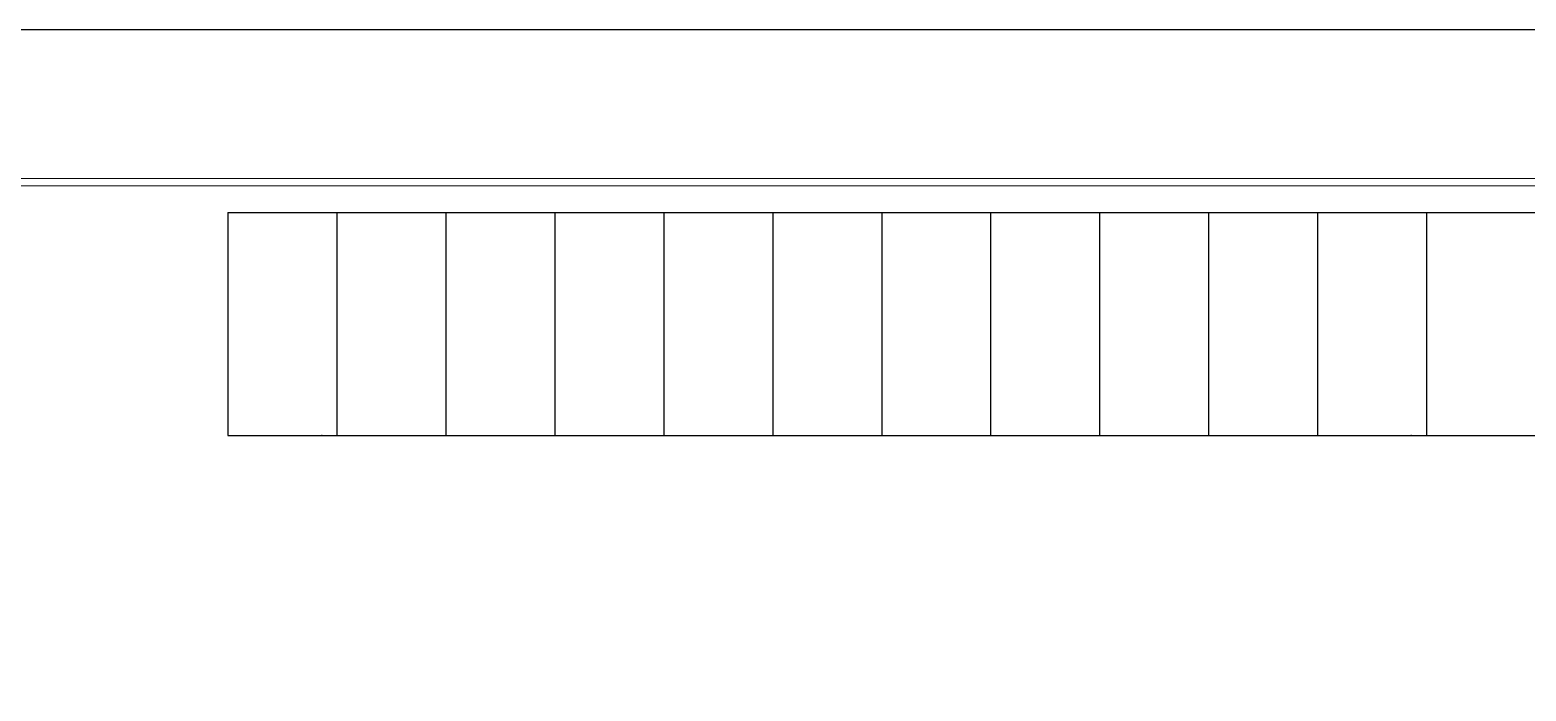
# Model space of a CAD drawing. Header units: millimetres. Extents: x 2667 to 2848, y -1 to 1765.
# Drawn here: x 2715.06 to 2745.27, y 1751.31 to 1764.66 of the extents above; entities that cross this region are included whole.
import ezdxf

# ---------------------------------------------------------------- set-up
doc = ezdxf.new("R2010")
doc.units = ezdxf.units.MM
doc.linetypes.add('DIVIDEX2', pattern=[2.5, 1, -0.5, 0, -0.5, 0, -0.5])
doc.layers.add('COTAS', color=1, linetype='DIVIDEX2')
doc.layers.add('VAGAS', color=3, linetype='Continuous')
doc.layers.add('MURATURA_sezioni', color=5, linetype='Continuous', lineweight=18)

msp = doc.modelspace()

# ---------------------------------------------------------------- linework, layer by layer
msp.add_lwpolyline([(2684.449, 1677.657), (2827.449, 1677.657), (2827.449, 1764.657), (2684.449, 1764.657)], close=True)
at = {"layer": 'COTAS'}
msp.add_line((2727.798, 1760.972), (2741.063, 1760.972), dxfattribs=at)
at = {"layer": 'DEFPOINTS', "color": 0, "linetype": 'ByBlock'}
for p in [(2727.557, 1756.472), (2734.157, 1756.472)]:
    msp.add_point(p, dxfattribs=at)
at = {"layer": 'MURATURA_sezioni'}
for points in [[(2687.449, 1727.814), (2687.449, 1680.657), (2824.449, 1680.657), (2824.449, 1761.657), (2687.449, 1761.657), (2687.449, 1757.868)], [(2687.599, 1726.971), (2687.599, 1680.807), (2824.299, 1680.807), (2824.299, 1761.507), (2687.599, 1761.507), (2687.599, 1757.838)]]:
    msp.add_lwpolyline(points, dxfattribs=at)
at = {"layer": 'VAGAS'}
for p, q in [((2719.063, 1760.972), (2719.063, 1756.472)), ((2719.063, 1760.972), (2721.263, 1760.972)), ((2719.063, 1760.972), (2725.663, 1760.972)), ((2719.063, 1760.972), (2719.063, 1756.472)), ((2719.063, 1760.972), (2719.063, 1756.472)), ((2721.263, 1760.972), (2721.263, 1756.472)), ((2721.263, 1760.972), (2727.798, 1760.972)), ((2721.263, 1760.972), (2721.263, 1756.472)), ((2723.463, 1760.972), (2723.463, 1756.472)), ((2725.663, 1760.972), (2725.663, 1756.472)), ((2727.863, 1760.972), (2727.863, 1756.472)), ((2727.863, 1760.972), (2727.863, 1756.472)), ((2727.863, 1760.972), (2734.463, 1760.972)), ((2730.063, 1760.972), (2730.063, 1756.472)), ((2732.263, 1760.972), (2732.263, 1756.472)), ((2734.463, 1760.972), (2741.063, 1760.972)), ((2734.463, 1760.972), (2734.463, 1756.472)), ((2734.463, 1760.972), (2734.463, 1756.472)), ((2736.663, 1760.972), (2736.663, 1756.472)), ((2738.863, 1760.972), (2738.863, 1756.472)), ((2741.063, 1760.972), (2741.063, 1756.472)), ((2741.063, 1760.972), (2743.263, 1760.972)), ((2741.063, 1760.972), (2741.063, 1756.472)), ((2743.263, 1760.972), (2743.263, 1756.472)), ((2743.263, 1760.972), (2749.798, 1760.972)), ((2743.263, 1760.972), (2743.263, 1756.472)), ((2719.063, 1756.472), (2721.263, 1756.472)), ((2719.063, 1756.472), (2725.663, 1756.472)), ((2721.263, 1756.472), (2727.863, 1756.472)), ((2727.863, 1756.472), (2734.463, 1756.472)), ((2734.463, 1756.472), (2741.063, 1756.472)), ((2741.063, 1756.472), (2743.263, 1756.472)), ((2743.263, 1756.472), (2749.863, 1756.472))]:
    msp.add_line(p, q, dxfattribs=at)
for p in [(2720.957, 1756.472), (2742.957, 1756.472)]:
    msp.add_point(p, dxfattribs=at)

doc.saveas('drawing.dxf')
